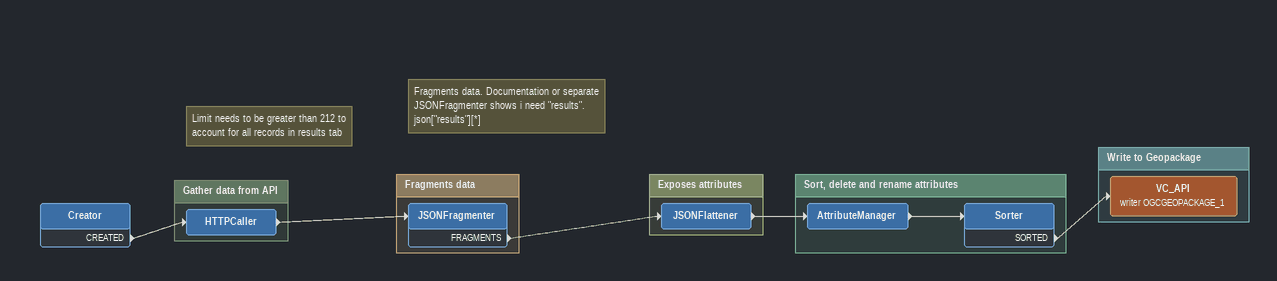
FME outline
Note: Limit needs to be greater than 212 to account for all records in results tab
Note: Fragments data. Documentation or separate JSONFragmenter shows i need "results". json["results"][*]
Creator
    CREATED -> HTTPCaller

Bookmark: Gather data from API
HTTPCaller
    -> JSONFragmenter

Bookmark: Fragments data
JSONFragmenter
    FRAGMENTS -> JSONFlattener

Bookmark: Exposes attributes
JSONFlattener
    -> AttributeManager

Bookmark: Sort, delete and rename attributes
AttributeManager
    -> Sorter
Sorter
    SORTED -> VC_API (writer OGCGEOPACKAGE_1)

Bookmark: Write to Geopackage
VC_API (writer OGCGEOPACKAGE_1)
